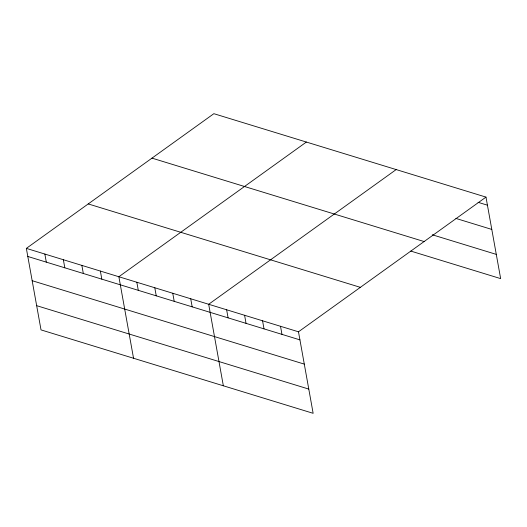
<?xml version="1.0" encoding="UTF-8"?>
<svg xmlns="http://www.w3.org/2000/svg" width="527" height="527" viewBox="0 0 527 527"><rect width="100%" height="100%" fill="white"/><g stroke="black" fill="none" stroke-linecap="round" stroke-linejoin="round"><path stroke-width="0.79" d="M26.35 248.382L298.48 331.799L313.143 413.313L41.02 329.895L26.35 248.382L213.857 113.687L485.98 197.105L500.65 278.618L410.849 251.096M306.378 142.046L118.871 276.741L133.542 358.261M396.179 169.575L208.679 304.27L223.343 385.784M298.48 331.799L485.98 197.105M478.068 202.315L487.435 205.187M455.875 218.409L491.796 229.423M432.259 234.759L496.289 254.389M151.98 158.133L424.11 241.55M88.226 203.929L360.356 287.347M27.806 256.465L299.935 339.882M32.167 280.7L304.296 364.117M36.659 305.667L308.789 389.084M280.516 326.292L281.971 334.375M262.558 320.785L264.014 328.874M244.6 315.278L246.05 323.367M226.636 309.777L228.092 317.86M190.715 298.763L192.171 306.852M172.757 293.256L174.213 301.345M154.793 287.755L156.249 295.838M136.836 282.248L138.291 290.331M100.367 271.069L101.823 279.158M81.863 265.397L83.319 273.48M63.359 259.725L64.814 267.808M44.854 254.054L46.31 262.136"/></g></svg>
